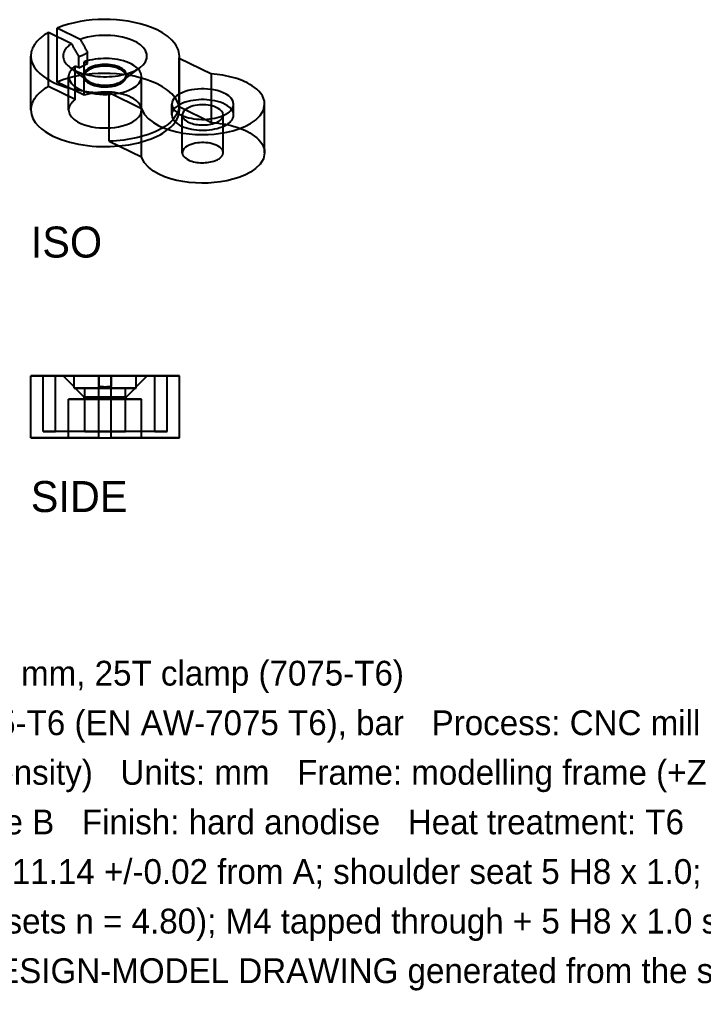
# Model space of a CAD drawing. Header units: millimetres. Extents: x 0 to 266, y -45 to 34.
# Drawn here: x 36.7 to 92, y -44.6 to 33.7 of the extents above; entities that cross this region are included whole.
import ezdxf

# ---------------------------------------------------------------- set-up
doc = ezdxf.new("R2010")
doc.units = ezdxf.units.MM
for name, color, linetype in [('ISO_HIDDEN', 8, 'CONTINUOUS'), ('ISO_VISIBLE', 7, 'Continuous'), ('SIDE_HIDDEN', 8, 'CONTINUOUS'), ('SIDE_VISIBLE', 7, 'Continuous')]:
    doc.layers.add(name, color=color, linetype=linetype)

msp = doc.modelspace()

# ---------------------------------------------------------------- linework, layer by layer
at = {"layer": 'ISO_HIDDEN'}
for points in [[(39.066, 28.342), (39.066, 32.693)], [(39.773, 28.69), (39.773, 32.345)], [(41.526, 29.828), (41.526, 30.729)], [(46.598, 29.132), (46.562, 29.358), (46.463, 29.566), (46.321, 29.746), (46.151, 29.9), (45.963, 30.032), (45.762, 30.145), (45.554, 30.241), (45.339, 30.322), (45.119, 30.391), (44.896, 30.448), (44.671, 30.494), (44.444, 30.531), (44.216, 30.557), (43.986, 30.575), (43.757, 30.584), (43.527, 30.583), (43.297, 30.574), (43.068, 30.556), (42.839, 30.529), (42.612, 30.492), (42.387, 30.445), (42.165, 30.388), (41.945, 30.318)], [(42.233, 30.177), (42.233, 31.077)], [(49.638, 26.705), (49.638, 30.622)], [(49.648, 26.434), (49.648, 30.617)], [(41.238, 29.97), (41.202, 29.944), (41.166, 29.917), (41.13, 29.889), (41.095, 29.86), (41.061, 29.831), (41.028, 29.8), (40.996, 29.769), (40.965, 29.736), (40.935, 29.703), (40.906, 29.668), (40.878, 29.632), (40.852, 29.596), (40.827, 29.558), (40.804, 29.519), (40.783, 29.479), (40.764, 29.438), (40.747, 29.397), (40.732, 29.354), (40.72, 29.311), (40.71, 29.267), (40.703, 29.222), (40.699, 29.177), (40.698, 29.132)], [(42.227, 28.811), (40.815, 29.869)], [(41.526, 29.828), (41.238, 29.97)], [(41.238, 27.272), (41.238, 29.97)], [(41.526, 29.828), (42.233, 30.177)], [(41.945, 27.62), (41.945, 30.318)], [(42.233, 30.177), (41.945, 30.318)], [(45.068, 28.811), (46.48, 29.869)], [(49.648, 26.434), (49.569, 26.912), (49.354, 27.348), (49.046, 27.724), (48.679, 28.043), (48.275, 28.315), (47.846, 28.545), (47.4, 28.739), (46.941, 28.903), (46.474, 29.04), (46, 29.152), (45.521, 29.24), (45.039, 29.308), (44.555, 29.354), (44.068, 29.381), (43.582, 29.388), (43.095, 29.376), (42.609, 29.344), (42.125, 29.291), (41.644, 29.219), (41.166, 29.124), (40.694, 29.005), (40.229, 28.862), (39.773, 28.69)], [(40.698, 29.132), (40.762, 28.832), (40.927, 28.571), (41.151, 28.359), (41.408, 28.187), (41.684, 28.048), (41.973, 27.937), (42.269, 27.848), (42.571, 27.78), (42.876, 27.73), (43.184, 27.698), (43.493, 27.682), (43.802, 27.682), (44.111, 27.698), (44.419, 27.73), (44.724, 27.78), (45.026, 27.848), (45.323, 27.937), (45.611, 28.048), (45.888, 28.187), (46.145, 28.359), (46.369, 28.571), (46.534, 28.832), (46.598, 29.132)], [(40.698, 26.434), (40.698, 29.132)], [(41.953, 29.34), (41.953, 29.337), (41.952, 29.334), (41.952, 29.331), (41.952, 29.328), (41.951, 29.325), (41.951, 29.322), (41.95, 29.319), (41.95, 29.316), (41.95, 29.313), (41.949, 29.31), (41.949, 29.307), (41.949, 29.304), (41.949, 29.301), (41.949, 29.298), (41.948, 29.295), (41.948, 29.292), (41.948, 29.289), (41.948, 29.286), (41.948, 29.283), (41.948, 29.28), (41.948, 29.277), (41.948, 29.274), (41.948, 29.271)], [(41.995, 29.328), (41.991, 29.32), (41.988, 29.312), (41.984, 29.304), (41.981, 29.296), (41.977, 29.288), (41.974, 29.28), (41.971, 29.271), (41.968, 29.263), (41.966, 29.254), (41.963, 29.246), (41.961, 29.237), (41.959, 29.229), (41.957, 29.22), (41.955, 29.211), (41.954, 29.203), (41.952, 29.194), (41.951, 29.185), (41.95, 29.176), (41.949, 29.168), (41.949, 29.159), (41.948, 29.15), (41.948, 29.141), (41.948, 29.132)], [(41.948, 29.271), (41.948, 29.247), (41.951, 29.223), (41.954, 29.199), (41.959, 29.175), (41.965, 29.152), (41.973, 29.129), (41.981, 29.106), (41.991, 29.084), (42.002, 29.062), (42.014, 29.041), (42.026, 29.02), (42.04, 29), (42.054, 28.98), (42.069, 28.961), (42.084, 28.942), (42.101, 28.924), (42.117, 28.907), (42.135, 28.89), (42.152, 28.873), (42.171, 28.857), (42.189, 28.841), (42.208, 28.826), (42.227, 28.811)], [(41.948, 29.132), (41.948, 29.271)], [(41.948, 29.132), (41.972, 28.992), (42.037, 28.865), (42.129, 28.756), (42.238, 28.664), (42.358, 28.587), (42.485, 28.521), (42.617, 28.466), (42.752, 28.421), (42.89, 28.383), (43.03, 28.352), (43.171, 28.329), (43.313, 28.312), (43.455, 28.301), (43.598, 28.296), (43.741, 28.296), (43.884, 28.303), (44.026, 28.316), (44.168, 28.335), (44.308, 28.361), (44.448, 28.394), (44.585, 28.434), (44.719, 28.482), (44.85, 28.54)], [(44.85, 28.54), (44.881, 28.556), (44.913, 28.573), (44.943, 28.59), (44.974, 28.608), (45.004, 28.627), (45.033, 28.647), (45.062, 28.668), (45.09, 28.689), (45.117, 28.711), (45.144, 28.735), (45.17, 28.759), (45.194, 28.785), (45.218, 28.811), (45.24, 28.839), (45.26, 28.867), (45.279, 28.897), (45.296, 28.928), (45.311, 28.96), (45.324, 28.993), (45.334, 29.027), (45.342, 29.062), (45.346, 29.097), (45.348, 29.132)], [(45.068, 28.811), (45.087, 28.826), (45.106, 28.841), (45.125, 28.857), (45.143, 28.873), (45.161, 28.89), (45.178, 28.907), (45.195, 28.924), (45.211, 28.942), (45.226, 28.961), (45.241, 28.98), (45.256, 29), (45.269, 29.02), (45.282, 29.041), (45.294, 29.062), (45.304, 29.084), (45.314, 29.106), (45.323, 29.129), (45.33, 29.152), (45.336, 29.175), (45.341, 29.199), (45.345, 29.223), (45.347, 29.247), (45.348, 29.271)], [(45.348, 29.132), (45.348, 29.141), (45.347, 29.15), (45.347, 29.159), (45.346, 29.168), (45.345, 29.176), (45.344, 29.185), (45.343, 29.194), (45.342, 29.203), (45.34, 29.211), (45.338, 29.22), (45.336, 29.229), (45.334, 29.237), (45.332, 29.246), (45.329, 29.254), (45.327, 29.263), (45.324, 29.271), (45.321, 29.28), (45.318, 29.288), (45.315, 29.296), (45.311, 29.304), (45.308, 29.312), (45.304, 29.32), (45.3, 29.328)], [(45.348, 29.271), (45.348, 29.274), (45.348, 29.277), (45.348, 29.28), (45.347, 29.283), (45.347, 29.286), (45.347, 29.289), (45.347, 29.292), (45.347, 29.295), (45.347, 29.298), (45.347, 29.301), (45.346, 29.304), (45.346, 29.307), (45.346, 29.31), (45.346, 29.313), (45.345, 29.316), (45.345, 29.319), (45.345, 29.322), (45.344, 29.325), (45.344, 29.328), (45.343, 29.331), (45.343, 29.334), (45.342, 29.337), (45.342, 29.34)], [(45.348, 29.132), (45.348, 29.271)], [(46.598, 26.434), (46.598, 29.132)], [(52.231, 25.428), (52.231, 29.345)], [(39.066, 28.342), (38.973, 28.286), (38.882, 28.229), (38.792, 28.169), (38.703, 28.107), (38.616, 28.043), (38.53, 27.976), (38.447, 27.907), (38.366, 27.836), (38.288, 27.762), (38.212, 27.684), (38.139, 27.605), (38.069, 27.522), (38.003, 27.436), (37.942, 27.347), (37.884, 27.255), (37.832, 27.161), (37.785, 27.063), (37.745, 26.963), (37.711, 26.86), (37.683, 26.756), (37.664, 26.649), (37.652, 26.542), (37.648, 26.434)], [(41.238, 27.272), (39.066, 28.342)], [(41.945, 27.62), (39.773, 28.69)], [(42.227, 28.811), (42.326, 28.745), (42.429, 28.688), (42.537, 28.638), (42.648, 28.595), (42.76, 28.557), (42.875, 28.526), (42.99, 28.5), (43.107, 28.478), (43.224, 28.461), (43.342, 28.448), (43.461, 28.439), (43.579, 28.435), (43.698, 28.435), (43.817, 28.439), (43.935, 28.446), (44.053, 28.459), (44.171, 28.475), (44.287, 28.496), (44.403, 28.522), (44.518, 28.552), (44.631, 28.589), (44.742, 28.631), (44.85, 28.68)], [(44.85, 28.68), (44.86, 28.685), (44.87, 28.69), (44.879, 28.695), (44.889, 28.7), (44.899, 28.705), (44.909, 28.71), (44.919, 28.716), (44.928, 28.721), (44.938, 28.726), (44.948, 28.732), (44.957, 28.738), (44.967, 28.743), (44.976, 28.749), (44.986, 28.755), (44.995, 28.761), (45.004, 28.767), (45.014, 28.773), (45.023, 28.779), (45.032, 28.786), (45.041, 28.792), (45.05, 28.798), (45.059, 28.805), (45.068, 28.811)], [(46.598, 26.434), (46.562, 26.66), (46.463, 26.867), (46.321, 27.048), (46.151, 27.202), (45.963, 27.334), (45.762, 27.447), (45.554, 27.543), (45.339, 27.624), (45.119, 27.693), (44.896, 27.75), (44.671, 27.796), (44.444, 27.833), (44.216, 27.859), (43.986, 27.877), (43.757, 27.885), (43.527, 27.885), (43.297, 27.876), (43.068, 27.858), (42.839, 27.831), (42.612, 27.794), (42.387, 27.747), (42.165, 27.69), (41.945, 27.62)], [(41.238, 27.272), (41.202, 27.246), (41.166, 27.219), (41.13, 27.191), (41.095, 27.162), (41.061, 27.133), (41.028, 27.102), (40.996, 27.07), (40.965, 27.038), (40.935, 27.004), (40.906, 26.97), (40.878, 26.934), (40.852, 26.897), (40.827, 26.86), (40.804, 26.821), (40.783, 26.781), (40.764, 26.74), (40.747, 26.699), (40.732, 26.656), (40.72, 26.612), (40.71, 26.568), (40.703, 26.524), (40.699, 26.479), (40.698, 26.434)], [(49.638, 26.705), (49.577, 26.419), (49.466, 26.148), (49.314, 25.898), (49.131, 25.67), (48.924, 25.462), (48.699, 25.275), (48.46, 25.105), (48.211, 24.951), (47.953, 24.812), (47.689, 24.685), (47.419, 24.571), (47.145, 24.469), (46.867, 24.376), (46.585, 24.293), (46.302, 24.22), (46.016, 24.155), (45.729, 24.098), (45.44, 24.05), (45.15, 24.009), (44.859, 23.976), (44.567, 23.95), (44.274, 23.931), (43.982, 23.92)], [(49.024, 26.037), (49.024, 26.908)], [(49.638, 26.705), (52.231, 25.428)], [(54.024, 26.037), (54.024, 26.908)], [(40.698, 26.434), (40.762, 26.133), (40.927, 25.873), (41.151, 25.66), (41.408, 25.489), (41.684, 25.35), (41.973, 25.238), (42.269, 25.15), (42.571, 25.082), (42.876, 25.032), (43.184, 25), (43.493, 24.983), (43.802, 24.983), (44.111, 25), (44.419, 25.032), (44.724, 25.082), (45.026, 25.15), (45.323, 25.238), (45.611, 25.35), (45.888, 25.489), (46.145, 25.66), (46.369, 25.873), (46.534, 26.133), (46.598, 26.434)], [(44.769, 23.532), (45.033, 23.56), (45.297, 23.594), (45.56, 23.634), (45.822, 23.68), (46.082, 23.734), (46.341, 23.794), (46.598, 23.862), (46.853, 23.937), (47.106, 24.02), (47.355, 24.111), (47.601, 24.212), (47.843, 24.322), (48.08, 24.443), (48.311, 24.575), (48.534, 24.719), (48.747, 24.878), (48.949, 25.051), (49.136, 25.24), (49.303, 25.447), (49.444, 25.671), (49.554, 25.913), (49.624, 26.17), (49.648, 26.434)], [(49.186, 26.473), (49.173, 26.456), (49.161, 26.439), (49.15, 26.423), (49.138, 26.405), (49.128, 26.388), (49.117, 26.37), (49.107, 26.352), (49.098, 26.334), (49.089, 26.315), (49.08, 26.297), (49.072, 26.278), (49.065, 26.259), (49.058, 26.239), (49.052, 26.22), (49.046, 26.2), (49.041, 26.18), (49.037, 26.16), (49.033, 26.14), (49.03, 26.119), (49.027, 26.099), (49.026, 26.078), (49.024, 26.058), (49.024, 26.037)], [(49.024, 26.037), (49.059, 25.831), (49.155, 25.645), (49.291, 25.484), (49.451, 25.349), (49.628, 25.235), (49.815, 25.139), (50.009, 25.058), (50.208, 24.991), (50.41, 24.935), (50.616, 24.891), (50.823, 24.856), (51.032, 24.831), (51.241, 24.814), (51.451, 24.807), (51.661, 24.808), (51.871, 24.818), (52.081, 24.837), (52.289, 24.866), (52.496, 24.903), (52.7, 24.951), (52.902, 25.01), (53.1, 25.082), (53.292, 25.167)], [(49.874, 22.991), (49.874, 26.037)], [(49.878, 25.981), (49.918, 25.852), (49.991, 25.737), (50.086, 25.639), (50.194, 25.557), (50.311, 25.487), (50.434, 25.428), (50.561, 25.378), (50.69, 25.336), (50.822, 25.302), (50.956, 25.275), (51.09, 25.254), (51.226, 25.238), (51.362, 25.229), (51.498, 25.225), (51.634, 25.227), (51.77, 25.234), (51.906, 25.247), (52.041, 25.266), (52.175, 25.291), (52.308, 25.322), (52.438, 25.361), (52.566, 25.408), (52.691, 25.463)], [(52.691, 25.463), (52.719, 25.477), (52.747, 25.492), (52.775, 25.508), (52.803, 25.524), (52.83, 25.541), (52.857, 25.558), (52.883, 25.576), (52.908, 25.595), (52.934, 25.615), (52.958, 25.636), (52.982, 25.657), (53.005, 25.679), (53.027, 25.702), (53.048, 25.726), (53.068, 25.751), (53.087, 25.776), (53.104, 25.803), (53.12, 25.831), (53.134, 25.859), (53.146, 25.889), (53.157, 25.919), (53.165, 25.95), (53.17, 25.981)], [(53.174, 22.991), (53.174, 26.037)], [(53.292, 25.167), (53.338, 25.191), (53.384, 25.215), (53.43, 25.241), (53.474, 25.267), (53.518, 25.295), (53.561, 25.324), (53.604, 25.354), (53.645, 25.386), (53.685, 25.419), (53.724, 25.453), (53.762, 25.489), (53.798, 25.526), (53.833, 25.565), (53.865, 25.606), (53.896, 25.648), (53.924, 25.692), (53.949, 25.738), (53.971, 25.785), (53.989, 25.833), (54.004, 25.883), (54.015, 25.934), (54.022, 25.985), (54.024, 26.037)], [(54.024, 26.037), (54.024, 26.058), (54.023, 26.078), (54.021, 26.099), (54.019, 26.119), (54.015, 26.14), (54.012, 26.16), (54.007, 26.18), (54.002, 26.2), (53.997, 26.22), (53.99, 26.239), (53.983, 26.259), (53.976, 26.278), (53.968, 26.297), (53.96, 26.315), (53.951, 26.334), (53.941, 26.352), (53.931, 26.37), (53.921, 26.388), (53.91, 26.405), (53.899, 26.423), (53.887, 26.439), (53.875, 26.456), (53.863, 26.473)], [(52.231, 25.428), (52.462, 25.409), (52.692, 25.385), (52.922, 25.355), (53.15, 25.319), (53.378, 25.277), (53.604, 25.23), (53.829, 25.176), (54.053, 25.115), (54.274, 25.047), (54.493, 24.972), (54.709, 24.889), (54.922, 24.797), (55.13, 24.697), (55.333, 24.586), (55.53, 24.464), (55.719, 24.331), (55.898, 24.184), (56.064, 24.023), (56.213, 23.846), (56.34, 23.653), (56.439, 23.443), (56.502, 23.221), (56.524, 22.991)], [(53.174, 22.991), (53.138, 23.159), (53.046, 23.305), (52.921, 23.424), (52.777, 23.52), (52.622, 23.597), (52.461, 23.66), (52.295, 23.709), (52.126, 23.747), (51.956, 23.775), (51.783, 23.793), (51.611, 23.802), (51.438, 23.802), (51.265, 23.793), (51.093, 23.775), (50.922, 23.747), (50.753, 23.709), (50.587, 23.66), (50.426, 23.597), (50.271, 23.52), (50.128, 23.424), (50.002, 23.305), (49.91, 23.159), (49.874, 22.991)], [(49.874, 22.991), (49.897, 22.855), (49.96, 22.732), (50.05, 22.626), (50.156, 22.537), (50.273, 22.462), (50.396, 22.398), (50.524, 22.345), (50.655, 22.3), (50.789, 22.264), (50.925, 22.234), (51.061, 22.211), (51.199, 22.195), (51.337, 22.184), (51.476, 22.179), (51.615, 22.18), (51.753, 22.187), (51.892, 22.199), (52.029, 22.218), (52.165, 22.243), (52.301, 22.274), (52.434, 22.313), (52.564, 22.36), (52.691, 22.417)], [(52.691, 22.417), (52.721, 22.432), (52.752, 22.448), (52.782, 22.465), (52.811, 22.483), (52.84, 22.501), (52.869, 22.52), (52.897, 22.54), (52.924, 22.561), (52.951, 22.583), (52.976, 22.605), (53.001, 22.629), (53.025, 22.654), (53.048, 22.679), (53.069, 22.706), (53.089, 22.734), (53.108, 22.763), (53.124, 22.793), (53.139, 22.824), (53.151, 22.856), (53.161, 22.889), (53.168, 22.923), (53.173, 22.957), (53.174, 22.991)]]:
    msp.add_lwpolyline(points, dxfattribs=at)
at = {"layer": 'ISO_VISIBLE'}
for points in [[(49.648, 30.786), (49.569, 31.264), (49.354, 31.7), (49.046, 32.076), (48.679, 32.395), (48.275, 32.667), (47.846, 32.897), (47.4, 33.091), (46.941, 33.255), (46.474, 33.392), (46, 33.504), (45.521, 33.592), (45.039, 33.66), (44.555, 33.706), (44.068, 33.733), (43.582, 33.74), (43.095, 33.728), (42.609, 33.696), (42.125, 33.643), (41.644, 33.57), (41.166, 33.476), (40.694, 33.357), (40.229, 33.214), (39.773, 33.042)], [(41.63, 32.127), (39.773, 33.042)], [(39.773, 32.345), (39.773, 33.042)], [(39.066, 32.693), (38.973, 32.638), (38.882, 32.581), (38.792, 32.521), (38.703, 32.459), (38.616, 32.395), (38.53, 32.328), (38.447, 32.259), (38.366, 32.188), (38.288, 32.113), (38.212, 32.036), (38.139, 31.957), (38.069, 31.874), (38.003, 31.788), (37.942, 31.699), (37.884, 31.607), (37.832, 31.513), (37.785, 31.415), (37.745, 31.315), (37.711, 31.212), (37.683, 31.108), (37.664, 31.001), (37.652, 30.894), (37.648, 30.786)], [(40.923, 31.779), (39.066, 32.693)], [(46.48, 29.869), (46.717, 30.077), (46.907, 30.327), (47.021, 30.62), (47.025, 30.934), (46.917, 31.229), (46.729, 31.482), (46.495, 31.692), (46.232, 31.866), (45.951, 32.011), (45.659, 32.13), (45.359, 32.227), (45.054, 32.305), (44.744, 32.365), (44.432, 32.41), (44.117, 32.439), (43.802, 32.453), (43.487, 32.453), (43.172, 32.439), (42.858, 32.409), (42.545, 32.364), (42.236, 32.304), (41.93, 32.225), (41.63, 32.127)], [(41.63, 32.127), (41.656, 32.082), (41.683, 32.036), (41.709, 31.99), (41.735, 31.945), (41.761, 31.899), (41.787, 31.853), (41.813, 31.808), (41.84, 31.762), (41.866, 31.716), (41.892, 31.671), (41.918, 31.625), (41.945, 31.579), (41.971, 31.534), (41.997, 31.488), (42.023, 31.442), (42.05, 31.397), (42.076, 31.351), (42.102, 31.305), (42.128, 31.26), (42.155, 31.214), (42.181, 31.168), (42.207, 31.123), (42.233, 31.077)], [(40.923, 31.779), (40.839, 31.721), (40.757, 31.658), (40.679, 31.592), (40.605, 31.522), (40.534, 31.447), (40.47, 31.367), (40.411, 31.283), (40.36, 31.194), (40.318, 31.101), (40.286, 31.003), (40.266, 30.903), (40.258, 30.801), (40.262, 30.698), (40.279, 30.597), (40.308, 30.499), (40.347, 30.404), (40.396, 30.314), (40.452, 30.228), (40.515, 30.147), (40.584, 30.071), (40.657, 29.999), (40.735, 29.932), (40.815, 29.869)], [(40.923, 31.779), (40.949, 31.734), (40.975, 31.688), (41.002, 31.642), (41.028, 31.596), (41.054, 31.551), (41.08, 31.505), (41.106, 31.459), (41.133, 31.414), (41.159, 31.368), (41.185, 31.322), (41.211, 31.277), (41.237, 31.231), (41.264, 31.185), (41.29, 31.14), (41.316, 31.094), (41.342, 31.048), (41.369, 31.003), (41.395, 30.957), (41.421, 30.911), (41.447, 30.866), (41.474, 30.82), (41.5, 30.775), (41.526, 30.729)], [(37.648, 30.786), (37.684, 30.459), (37.789, 30.148), (37.949, 29.861), (38.151, 29.601), (38.384, 29.368), (38.638, 29.16), (38.91, 28.973), (39.193, 28.807), (39.487, 28.657), (39.788, 28.524), (40.095, 28.405), (40.407, 28.3), (40.722, 28.207), (41.041, 28.125), (41.363, 28.054), (41.686, 27.994), (42.012, 27.944), (42.338, 27.903), (42.666, 27.872), (42.994, 27.849), (43.323, 27.836), (43.652, 27.832), (43.982, 27.836)], [(37.648, 26.434), (37.648, 30.786)], [(42.233, 31.077), (42.205, 31.057), (42.177, 31.037), (42.149, 31.017), (42.12, 30.998), (42.092, 30.979), (42.062, 30.961), (42.033, 30.942), (42.003, 30.925), (41.973, 30.908), (41.943, 30.891), (41.913, 30.875), (41.882, 30.86), (41.851, 30.845), (41.819, 30.83), (41.788, 30.816), (41.756, 30.803), (41.724, 30.791), (41.691, 30.779), (41.659, 30.767), (41.626, 30.757), (41.593, 30.747), (41.56, 30.738), (41.526, 30.729)], [(49.638, 30.622), (49.639, 30.629), (49.64, 30.636), (49.641, 30.643), (49.641, 30.65), (49.642, 30.657), (49.643, 30.664), (49.643, 30.671), (49.644, 30.679), (49.644, 30.686), (49.645, 30.693), (49.645, 30.7), (49.646, 30.707), (49.646, 30.714), (49.646, 30.721), (49.647, 30.729), (49.647, 30.736), (49.647, 30.743), (49.647, 30.75), (49.647, 30.757), (49.648, 30.764), (49.648, 30.772), (49.648, 30.779), (49.648, 30.786)], [(49.638, 30.622), (52.231, 29.345)], [(49.648, 30.617), (49.648, 30.786)], [(40.815, 29.869), (41.011, 29.736), (41.218, 29.622), (41.433, 29.522), (41.653, 29.436), (41.878, 29.362), (42.106, 29.299), (42.337, 29.246), (42.569, 29.203), (42.804, 29.169), (43.039, 29.144), (43.275, 29.127), (43.511, 29.118), (43.748, 29.117), (43.985, 29.125), (44.221, 29.141), (44.456, 29.165), (44.69, 29.198), (44.923, 29.239), (45.154, 29.291), (45.383, 29.352), (45.608, 29.424), (45.829, 29.508), (46.045, 29.606)], [(45.342, 29.34), (45.283, 29.501), (45.177, 29.637), (45.046, 29.748), (44.899, 29.838), (44.743, 29.911), (44.582, 29.971), (44.416, 30.018), (44.248, 30.055), (44.077, 30.081), (43.906, 30.099), (43.734, 30.107), (43.562, 30.107), (43.389, 30.099), (43.218, 30.081), (43.048, 30.055), (42.879, 30.018), (42.714, 29.971), (42.552, 29.911), (42.396, 29.838), (42.25, 29.748), (42.118, 29.637), (42.013, 29.501), (41.953, 29.34)], [(45.3, 29.328), (45.211, 29.461), (45.094, 29.572), (44.962, 29.663), (44.821, 29.738), (44.672, 29.8), (44.52, 29.851), (44.365, 29.891), (44.207, 29.923), (44.048, 29.946), (43.888, 29.961), (43.728, 29.968), (43.567, 29.968), (43.407, 29.961), (43.247, 29.946), (43.088, 29.923), (42.931, 29.891), (42.775, 29.851), (42.623, 29.8), (42.475, 29.738), (42.333, 29.663), (42.201, 29.572), (42.085, 29.461), (41.995, 29.328)], [(46.045, 29.606), (46.065, 29.615), (46.085, 29.625), (46.104, 29.636), (46.124, 29.646), (46.143, 29.656), (46.163, 29.667), (46.182, 29.677), (46.202, 29.688), (46.221, 29.699), (46.24, 29.71), (46.259, 29.721), (46.278, 29.733), (46.297, 29.744), (46.316, 29.756), (46.335, 29.768), (46.353, 29.78), (46.372, 29.792), (46.39, 29.804), (46.408, 29.817), (46.426, 29.83), (46.444, 29.842), (46.462, 29.855), (46.48, 29.869)], [(56.524, 26.908), (56.502, 27.138), (56.439, 27.36), (56.34, 27.569), (56.213, 27.763), (56.064, 27.939), (55.898, 28.101), (55.719, 28.247), (55.53, 28.381), (55.333, 28.503), (55.13, 28.613), (54.922, 28.714), (54.709, 28.806), (54.493, 28.889), (54.274, 28.964), (54.053, 29.032), (53.829, 29.092), (53.604, 29.146), (53.378, 29.194), (53.15, 29.236), (52.922, 29.272), (52.692, 29.302), (52.462, 29.326), (52.231, 29.345)], [(43.982, 27.836), (46.574, 26.56)], [(43.982, 23.92), (43.982, 27.836)], [(54.024, 26.908), (53.97, 27.163), (53.83, 27.383), (53.64, 27.563), (53.422, 27.709), (53.188, 27.826), (52.944, 27.921), (52.692, 27.996), (52.437, 28.054), (52.178, 28.096), (51.917, 28.123), (51.655, 28.137), (51.393, 28.137), (51.131, 28.123), (50.87, 28.096), (50.612, 28.054), (50.356, 27.996), (50.105, 27.921), (49.86, 27.826), (49.626, 27.709), (49.408, 27.563), (49.218, 27.383), (49.078, 27.163), (49.024, 26.908)], [(46.574, 26.56), (46.798, 26.105), (47.137, 25.727), (47.542, 25.419), (47.985, 25.169), (48.452, 24.966), (48.934, 24.802), (49.426, 24.673), (49.926, 24.575), (50.43, 24.506), (50.937, 24.463), (51.446, 24.446), (51.955, 24.455), (52.463, 24.49), (52.968, 24.551), (53.469, 24.64), (53.964, 24.759), (54.45, 24.911), (54.922, 25.102), (55.373, 25.337), (55.792, 25.625), (56.156, 25.981), (56.422, 26.412), (56.524, 26.908)], [(49.024, 26.908), (49.059, 26.702), (49.155, 26.515), (49.291, 26.355), (49.451, 26.22), (49.628, 26.106), (49.815, 26.01), (50.009, 25.929), (50.208, 25.861), (50.41, 25.806), (50.616, 25.761), (50.823, 25.726), (51.032, 25.701), (51.241, 25.685), (51.451, 25.677), (51.661, 25.679), (51.871, 25.689), (52.081, 25.708), (52.289, 25.736), (52.496, 25.774), (52.7, 25.822), (52.902, 25.881), (53.1, 25.952), (53.292, 26.037)], [(53.863, 26.473), (53.711, 26.633), (53.536, 26.768), (53.346, 26.88), (53.146, 26.974), (52.939, 27.052), (52.727, 27.116), (52.512, 27.168), (52.295, 27.208), (52.076, 27.238), (51.856, 27.257), (51.635, 27.267), (51.414, 27.267), (51.193, 27.257), (50.972, 27.238), (50.753, 27.208), (50.536, 27.168), (50.321, 27.116), (50.109, 27.052), (49.903, 26.974), (49.702, 26.88), (49.512, 26.768), (49.337, 26.633), (49.186, 26.473)], [(53.174, 26.037), (53.138, 26.206), (53.046, 26.351), (52.921, 26.47), (52.777, 26.566), (52.622, 26.644), (52.461, 26.706), (52.295, 26.756), (52.126, 26.794), (51.956, 26.822), (51.783, 26.84), (51.611, 26.849), (51.438, 26.849), (51.265, 26.84), (51.093, 26.822), (50.922, 26.794), (50.753, 26.756), (50.587, 26.706), (50.426, 26.644), (50.271, 26.566), (50.128, 26.47), (50.002, 26.351), (49.91, 26.206), (49.874, 26.037)], [(53.292, 26.037), (53.338, 26.061), (53.384, 26.085), (53.43, 26.111), (53.474, 26.138), (53.518, 26.165), (53.561, 26.194), (53.604, 26.225), (53.645, 26.256), (53.685, 26.289), (53.724, 26.323), (53.762, 26.359), (53.798, 26.397), (53.833, 26.436), (53.865, 26.476), (53.896, 26.518), (53.924, 26.562), (53.949, 26.608), (53.971, 26.655), (53.989, 26.704), (54.004, 26.753), (54.015, 26.804), (54.022, 26.856), (54.024, 26.908)], [(56.524, 22.991), (56.524, 26.908)], [(37.648, 26.434), (37.692, 26.074), (37.819, 25.734), (38.009, 25.425), (38.245, 25.149), (38.514, 24.905), (38.806, 24.689), (39.116, 24.498), (39.437, 24.329), (39.769, 24.18), (40.108, 24.049), (40.452, 23.934), (40.802, 23.833), (41.155, 23.747), (41.511, 23.673), (41.869, 23.613), (42.229, 23.563), (42.591, 23.526), (42.953, 23.5), (43.317, 23.484), (43.68, 23.48), (44.044, 23.486), (44.407, 23.504), (44.769, 23.532)], [(46.574, 22.643), (46.574, 26.56)], [(49.874, 26.037), (49.874, 26.035), (49.874, 26.033), (49.874, 26.03), (49.874, 26.028), (49.874, 26.025), (49.874, 26.023), (49.874, 26.02), (49.875, 26.018), (49.875, 26.015), (49.875, 26.013), (49.875, 26.011), (49.875, 26.008), (49.875, 26.006), (49.876, 26.003), (49.876, 26.001), (49.876, 25.998), (49.876, 25.996), (49.877, 25.993), (49.877, 25.991), (49.877, 25.989), (49.877, 25.986), (49.878, 25.984), (49.878, 25.981)], [(53.17, 25.981), (53.171, 25.984), (53.171, 25.986), (53.171, 25.989), (53.171, 25.991), (53.172, 25.993), (53.172, 25.996), (53.172, 25.998), (53.172, 26.001), (53.173, 26.003), (53.173, 26.006), (53.173, 26.008), (53.173, 26.011), (53.173, 26.013), (53.174, 26.015), (53.174, 26.018), (53.174, 26.02), (53.174, 26.023), (53.174, 26.025), (53.174, 26.028), (53.174, 26.03), (53.174, 26.033), (53.174, 26.035), (53.174, 26.037)], [(43.982, 23.92), (46.574, 22.643)], [(56.524, 22.991), (56.422, 22.496), (56.156, 22.064), (55.792, 21.709), (55.373, 21.42), (54.922, 21.185), (54.45, 20.995), (53.964, 20.842), (53.469, 20.723), (52.968, 20.634), (52.463, 20.573), (51.955, 20.538), (51.446, 20.53), (50.937, 20.546), (50.43, 20.589), (49.926, 20.658), (49.426, 20.756), (48.934, 20.885), (48.452, 21.049), (47.985, 21.252), (47.542, 21.502), (47.137, 21.81), (46.798, 22.188), (46.574, 22.643)]]:
    msp.add_lwpolyline(points, dxfattribs=at)
at = {"layer": 'SIDE_HIDDEN'}
for points in [[(43.148, 5), (42.909, 5), (42.669, 5), (42.43, 5), (42.191, 5), (41.952, 5), (41.713, 5), (41.474, 5), (41.235, 5), (40.995, 5), (40.756, 5), (40.517, 5), (40.278, 5), (40.039, 5), (39.8, 5), (39.561, 5), (39.322, 5), (39.082, 5), (38.843, 5), (38.604, 5), (38.365, 5), (38.126, 5), (37.887, 5), (37.648, 5)], [(39.648, 5), (39.604, 5), (39.561, 5), (39.517, 5), (39.474, 5), (39.43, 5), (39.387, 5), (39.343, 5), (39.3, 5), (39.256, 5), (39.213, 5), (39.169, 5), (39.126, 5), (39.082, 5), (39.039, 5), (38.995, 5), (38.952, 5), (38.909, 5), (38.865, 5), (38.822, 5), (38.778, 5), (38.735, 5), (38.691, 5), (38.648, 5)], [(38.648, 5), (38.691, 5), (38.735, 5), (38.778, 5), (38.822, 5), (38.865, 5), (38.909, 5), (38.952, 5), (38.995, 5), (39.039, 5), (39.082, 5), (39.126, 5), (39.169, 5), (39.213, 5), (39.256, 5), (39.3, 5), (39.343, 5), (39.387, 5), (39.43, 5), (39.474, 5), (39.517, 5), (39.561, 5), (39.604, 5), (39.648, 5)], [(39.648, 0.5), (39.648, 5)], [(39.648, 0.5), (39.648, 5)], [(43.148, 5), (43.022, 5), (42.896, 5), (42.771, 5), (42.645, 5), (42.519, 5), (42.394, 5), (42.268, 5), (42.142, 5), (42.017, 5), (41.891, 5), (41.765, 5), (41.64, 5), (41.514, 5), (41.388, 5), (41.263, 5), (41.137, 5), (41.011, 5), (40.886, 5), (40.76, 5), (40.634, 5), (40.509, 5), (40.383, 5), (40.257, 5)], [(40.257, 5), (40.405, 5), (40.552, 5), (40.7, 5), (40.847, 5), (40.994, 5), (41.142, 5), (41.289, 5), (41.437, 5), (41.584, 5), (41.731, 5), (41.879, 5), (42.026, 5), (42.174, 5), (42.321, 5), (42.468, 5), (42.616, 5), (42.763, 5), (42.911, 5), (43.058, 5), (43.205, 5), (43.353, 5), (43.5, 5), (43.648, 5)], [(41.948, 3.26), (40.257, 5)], [(46.148, 5), (45.93, 5), (45.713, 5), (45.495, 5), (45.278, 5), (45.061, 5), (44.843, 5), (44.626, 5), (44.409, 5), (44.191, 5), (43.974, 5), (43.756, 5), (43.539, 5), (43.322, 5), (43.104, 5), (42.887, 5), (42.669, 5), (42.452, 5), (42.235, 5), (42.017, 5), (41.8, 5), (41.582, 5), (41.365, 5), (41.148, 5)], [(41.148, 5), (41.256, 5), (41.365, 5), (41.474, 5), (41.582, 5), (41.691, 5), (41.8, 5), (41.909, 5), (42.017, 5), (42.126, 5), (42.235, 5), (42.343, 5), (42.452, 5), (42.561, 5), (42.669, 5), (42.778, 5), (42.887, 5), (42.995, 5), (43.104, 5), (43.213, 5), (43.322, 5), (43.43, 5), (43.539, 5), (43.648, 5)], [(41.148, 4), (41.148, 5)], [(43.148, 5), (43.148, 4.962), (43.148, 4.925), (43.148, 4.887), (43.148, 4.849), (43.148, 4.812), (43.148, 4.774), (43.148, 4.737), (43.148, 4.699), (43.148, 4.661), (43.148, 4.624), (43.148, 4.586), (43.148, 4.548), (43.148, 4.511), (43.148, 4.473), (43.148, 4.436), (43.148, 4.398), (43.148, 4.36), (43.148, 4.323), (43.148, 4.285), (43.148, 4.247), (43.148, 4.21), (43.148, 4.172), (43.148, 4.134)], [(43.148, 0), (43.148, 5)], [(43.648, 5), (43.795, 5), (43.942, 5), (44.09, 5), (44.237, 5), (44.385, 5), (44.532, 5), (44.679, 5), (44.827, 5), (44.974, 5), (45.122, 5), (45.269, 5), (45.417, 5), (45.564, 5), (45.711, 5), (45.859, 5), (46.006, 5), (46.154, 5), (46.301, 5), (46.448, 5), (46.596, 5), (46.743, 5), (46.891, 5), (47.038, 5)], [(43.648, 5), (43.756, 5), (43.865, 5), (43.974, 5), (44.082, 5), (44.191, 5), (44.3, 5), (44.409, 5), (44.517, 5), (44.626, 5), (44.735, 5), (44.843, 5), (44.952, 5), (45.061, 5), (45.169, 5), (45.278, 5), (45.387, 5), (45.495, 5), (45.604, 5), (45.713, 5), (45.822, 5), (45.93, 5), (46.039, 5), (46.148, 5)], [(47.038, 5), (46.912, 5), (46.787, 5), (46.661, 5), (46.535, 5), (46.41, 5), (46.284, 5), (46.158, 5), (46.033, 5), (45.907, 5), (45.781, 5), (45.656, 5), (45.53, 5), (45.404, 5), (45.279, 5), (45.153, 5), (45.027, 5), (44.902, 5), (44.776, 5), (44.65, 5), (44.525, 5), (44.399, 5), (44.273, 5), (44.148, 5)], [(49.648, 5), (49.409, 5), (49.169, 5), (48.93, 5), (48.691, 5), (48.452, 5), (48.213, 5), (47.974, 5), (47.735, 5), (47.495, 5), (47.256, 5), (47.017, 5), (46.778, 5), (46.539, 5), (46.3, 5), (46.061, 5), (45.822, 5), (45.582, 5), (45.343, 5), (45.104, 5), (44.865, 5), (44.626, 5), (44.387, 5), (44.148, 5)], [(44.148, 5), (44.148, 4.962), (44.148, 4.925), (44.148, 4.887), (44.148, 4.849), (44.148, 4.812), (44.148, 4.774), (44.148, 4.737), (44.148, 4.699), (44.148, 4.661), (44.148, 4.624), (44.148, 4.586), (44.148, 4.548), (44.148, 4.511), (44.148, 4.473), (44.148, 4.436), (44.148, 4.398), (44.148, 4.36), (44.148, 4.323), (44.148, 4.285), (44.148, 4.247), (44.148, 4.21), (44.148, 4.172), (44.148, 4.134)], [(44.148, 0), (44.148, 5)], [(45.348, 3.26), (47.038, 5)], [(46.148, 4), (46.148, 5)], [(48.648, 5), (48.604, 5), (48.561, 5), (48.517, 5), (48.474, 5), (48.43, 5), (48.387, 5), (48.343, 5), (48.3, 5), (48.256, 5), (48.213, 5), (48.169, 5), (48.126, 5), (48.082, 5), (48.039, 5), (47.995, 5), (47.952, 5), (47.909, 5), (47.865, 5), (47.822, 5), (47.778, 5), (47.735, 5), (47.691, 5), (47.648, 5)], [(47.648, 5), (47.691, 5), (47.735, 5), (47.778, 5), (47.822, 5), (47.865, 5), (47.909, 5), (47.952, 5), (47.995, 5), (48.039, 5), (48.082, 5), (48.126, 5), (48.169, 5), (48.213, 5), (48.256, 5), (48.3, 5), (48.343, 5), (48.387, 5), (48.43, 5), (48.474, 5), (48.517, 5), (48.561, 5), (48.604, 5), (48.648, 5)], [(47.648, 0.5), (47.648, 5)], [(47.648, 0.5), (47.648, 5)], [(46.148, 4), (45.93, 4), (45.713, 4), (45.495, 4), (45.278, 4), (45.061, 4), (44.843, 4), (44.626, 4), (44.409, 4), (44.191, 4), (43.974, 4), (43.756, 4), (43.539, 4), (43.322, 4), (43.104, 4), (42.887, 4), (42.669, 4), (42.452, 4), (42.235, 4), (42.017, 4), (41.8, 4), (41.582, 4), (41.365, 4), (41.148, 4)], [(41.148, 4), (41.256, 4), (41.365, 4), (41.474, 4), (41.582, 4), (41.691, 4), (41.8, 4), (41.909, 4), (42.017, 4), (42.126, 4), (42.235, 4), (42.343, 4), (42.452, 4), (42.561, 4), (42.669, 4), (42.778, 4), (42.887, 4), (42.995, 4), (43.104, 4), (43.213, 4), (43.322, 4), (43.43, 4), (43.539, 4), (43.648, 4)], [(45.298, 4), (45.154, 4), (45.011, 4), (44.867, 4), (44.724, 4), (44.58, 4), (44.437, 4), (44.293, 4), (44.15, 4), (44.006, 4), (43.863, 4), (43.719, 4), (43.576, 4), (43.432, 4), (43.289, 4), (43.145, 4), (43.002, 4), (42.859, 4), (42.715, 4), (42.572, 4), (42.428, 4), (42.285, 4), (42.141, 4), (41.998, 4)], [(41.998, 4), (42.069, 4), (42.141, 4), (42.213, 4), (42.285, 4), (42.356, 4), (42.428, 4), (42.5, 4), (42.572, 4), (42.643, 4), (42.715, 4), (42.787, 4), (42.859, 4), (42.93, 4), (43.002, 4), (43.074, 4), (43.145, 4), (43.217, 4), (43.289, 4), (43.361, 4), (43.432, 4), (43.504, 4), (43.576, 4), (43.648, 4)], [(41.998, 0.5), (41.998, 4)], [(43.148, 3.1), (43.148, 4.134)], [(44.148, 4.134), (44.105, 4.126), (44.062, 4.119), (44.018, 4.112), (43.975, 4.106), (43.932, 4.1), (43.888, 4.096), (43.844, 4.092), (43.801, 4.088), (43.757, 4.086), (43.713, 4.084), (43.67, 4.084), (43.626, 4.084), (43.582, 4.084), (43.538, 4.086), (43.495, 4.088), (43.451, 4.092), (43.407, 4.096), (43.364, 4.1), (43.32, 4.106), (43.277, 4.112), (43.234, 4.119), (43.191, 4.126), (43.148, 4.134)], [(43.648, 4), (43.756, 4), (43.865, 4), (43.974, 4), (44.082, 4), (44.191, 4), (44.3, 4), (44.409, 4), (44.517, 4), (44.626, 4), (44.735, 4), (44.843, 4), (44.952, 4), (45.061, 4), (45.169, 4), (45.278, 4), (45.387, 4), (45.495, 4), (45.604, 4), (45.713, 4), (45.822, 4), (45.93, 4), (46.039, 4), (46.148, 4)], [(43.648, 4), (43.719, 4), (43.791, 4), (43.863, 4), (43.935, 4), (44.006, 4), (44.078, 4), (44.15, 4), (44.222, 4), (44.293, 4), (44.365, 4), (44.437, 4), (44.509, 4), (44.58, 4), (44.652, 4), (44.724, 4), (44.795, 4), (44.867, 4), (44.939, 4), (45.011, 4), (45.082, 4), (45.154, 4), (45.226, 4), (45.298, 4)], [(44.148, 3.1), (44.148, 4.134)], [(45.298, 0.5), (45.298, 4)], [(45.348, 3.26), (45.2, 3.26), (45.052, 3.26), (44.904, 3.26), (44.756, 3.26), (44.609, 3.26), (44.461, 3.26), (44.313, 3.26), (44.165, 3.26), (44.017, 3.26), (43.869, 3.26), (43.722, 3.26), (43.574, 3.26), (43.426, 3.26), (43.278, 3.26), (43.13, 3.26), (42.982, 3.26), (42.835, 3.26), (42.687, 3.26), (42.539, 3.26), (42.391, 3.26), (42.243, 3.26), (42.095, 3.26), (41.948, 3.26)], [(41.948, 3.26), (42.022, 3.26), (42.095, 3.26), (42.169, 3.26), (42.243, 3.26), (42.317, 3.26), (42.391, 3.26), (42.465, 3.26), (42.539, 3.26), (42.613, 3.26), (42.687, 3.26), (42.761, 3.26), (42.835, 3.26), (42.909, 3.26), (42.982, 3.26), (43.056, 3.26), (43.13, 3.26), (43.204, 3.26), (43.278, 3.26), (43.352, 3.26), (43.426, 3.26), (43.5, 3.26), (43.574, 3.26), (43.648, 3.26)], [(41.948, 3.1), (41.948, 3.26)], [(43.648, 3.26), (43.722, 3.26), (43.795, 3.26), (43.869, 3.26), (43.943, 3.26), (44.017, 3.26), (44.091, 3.26), (44.165, 3.26), (44.239, 3.26), (44.313, 3.26), (44.387, 3.26), (44.461, 3.26), (44.535, 3.26), (44.609, 3.26), (44.682, 3.26), (44.756, 3.26), (44.83, 3.26), (44.904, 3.26), (44.978, 3.26), (45.052, 3.26), (45.126, 3.26), (45.2, 3.26), (45.274, 3.26), (45.348, 3.26)], [(45.348, 3.1), (45.348, 3.26)], [(43.148, 3.1), (43.041, 3.1), (42.935, 3.1), (42.828, 3.1), (42.722, 3.1), (42.615, 3.1), (42.509, 3.1), (42.402, 3.1), (42.295, 3.1), (42.189, 3.1), (42.082, 3.1), (41.976, 3.1), (41.869, 3.1), (41.763, 3.1), (41.656, 3.1), (41.55, 3.1), (41.443, 3.1), (41.337, 3.1), (41.23, 3.1), (41.124, 3.1), (41.017, 3.1), (40.911, 3.1), (40.804, 3.1), (40.698, 3.1)], [(40.698, 3.1), (40.954, 3.1), (41.211, 3.1), (41.467, 3.1), (41.724, 3.1), (41.98, 3.1), (42.237, 3.1), (42.493, 3.1), (42.75, 3.1), (43.006, 3.1), (43.263, 3.1), (43.519, 3.1), (43.776, 3.1), (44.032, 3.1), (44.289, 3.1), (44.545, 3.1), (44.802, 3.1), (45.059, 3.1), (45.315, 3.1), (45.572, 3.1), (45.828, 3.1), (46.085, 3.1), (46.341, 3.1), (46.598, 3.1)], [(40.698, 0), (40.698, 3.1)], [(45.348, 3.1), (45.2, 3.1), (45.052, 3.1), (44.904, 3.1), (44.756, 3.1), (44.609, 3.1), (44.461, 3.1), (44.313, 3.1), (44.165, 3.1), (44.017, 3.1), (43.869, 3.1), (43.722, 3.1), (43.574, 3.1), (43.426, 3.1), (43.278, 3.1), (43.13, 3.1), (42.982, 3.1), (42.835, 3.1), (42.687, 3.1), (42.539, 3.1), (42.391, 3.1), (42.243, 3.1), (42.095, 3.1), (41.948, 3.1)], [(41.948, 3.1), (42.022, 3.1), (42.095, 3.1), (42.169, 3.1), (42.243, 3.1), (42.317, 3.1), (42.391, 3.1), (42.465, 3.1), (42.539, 3.1), (42.613, 3.1), (42.687, 3.1), (42.761, 3.1), (42.835, 3.1), (42.909, 3.1), (42.982, 3.1), (43.056, 3.1), (43.13, 3.1), (43.204, 3.1), (43.278, 3.1), (43.352, 3.1), (43.426, 3.1), (43.5, 3.1), (43.574, 3.1), (43.648, 3.1)], [(43.148, 3.1), (44.148, 3.1)], [(43.148, 0), (43.148, 3.1)], [(43.648, 3.1), (43.722, 3.1), (43.795, 3.1), (43.869, 3.1), (43.943, 3.1), (44.017, 3.1), (44.091, 3.1), (44.165, 3.1), (44.239, 3.1), (44.313, 3.1), (44.387, 3.1), (44.461, 3.1), (44.535, 3.1), (44.609, 3.1), (44.682, 3.1), (44.756, 3.1), (44.83, 3.1), (44.904, 3.1), (44.978, 3.1), (45.052, 3.1), (45.126, 3.1), (45.2, 3.1), (45.274, 3.1), (45.348, 3.1)], [(44.148, 0), (44.148, 3.1)], [(46.598, 3.1), (46.491, 3.1), (46.385, 3.1), (46.278, 3.1), (46.172, 3.1), (46.065, 3.1), (45.959, 3.1), (45.852, 3.1), (45.745, 3.1), (45.639, 3.1), (45.532, 3.1), (45.426, 3.1), (45.319, 3.1), (45.213, 3.1), (45.106, 3.1), (45, 3.1), (44.893, 3.1), (44.787, 3.1), (44.68, 3.1), (44.574, 3.1), (44.467, 3.1), (44.361, 3.1), (44.254, 3.1), (44.148, 3.1)], [(46.598, 0), (46.598, 3.1)], [(43.148, 0), (42.909, 0), (42.669, 0), (42.43, 0), (42.191, 0), (41.952, 0), (41.713, 0), (41.474, 0), (41.235, 0), (40.995, 0), (40.756, 0), (40.517, 0), (40.278, 0), (40.039, 0), (39.8, 0), (39.561, 0), (39.322, 0), (39.082, 0), (38.843, 0), (38.604, 0), (38.365, 0), (38.126, 0), (37.887, 0), (37.648, 0)], [(38.648, 0.5), (38.691, 0.5), (38.735, 0.5), (38.778, 0.5), (38.822, 0.5), (38.865, 0.5), (38.909, 0.5), (38.952, 0.5), (38.995, 0.5), (39.039, 0.5), (39.082, 0.5), (39.126, 0.5), (39.169, 0.5), (39.213, 0.5), (39.256, 0.5), (39.3, 0.5), (39.343, 0.5), (39.387, 0.5), (39.43, 0.5), (39.474, 0.5), (39.517, 0.5), (39.561, 0.5), (39.604, 0.5), (39.648, 0.5)], [(47.648, 0.5), (47.3, 0.5), (46.952, 0.5), (46.604, 0.5), (46.256, 0.5), (45.909, 0.5), (45.561, 0.5), (45.213, 0.5), (44.865, 0.5), (44.517, 0.5), (44.169, 0.5), (43.822, 0.5), (43.474, 0.5), (43.126, 0.5), (42.778, 0.5), (42.43, 0.5), (42.082, 0.5), (41.735, 0.5), (41.387, 0.5), (41.039, 0.5), (40.691, 0.5), (40.343, 0.5), (39.995, 0.5), (39.648, 0.5)], [(43.148, 0), (43.041, 0), (42.935, 0), (42.828, 0), (42.722, 0), (42.615, 0), (42.509, 0), (42.402, 0), (42.295, 0), (42.189, 0), (42.082, 0), (41.976, 0), (41.869, 0), (41.763, 0), (41.656, 0), (41.55, 0), (41.443, 0), (41.337, 0), (41.23, 0), (41.124, 0), (41.017, 0), (40.911, 0), (40.804, 0), (40.698, 0)], [(40.698, 0), (40.954, 0), (41.211, 0), (41.467, 0), (41.724, 0), (41.98, 0), (42.237, 0), (42.493, 0), (42.75, 0), (43.006, 0), (43.263, 0), (43.519, 0), (43.776, 0), (44.032, 0), (44.289, 0), (44.545, 0), (44.802, 0), (45.059, 0), (45.315, 0), (45.572, 0), (45.828, 0), (46.085, 0), (46.341, 0), (46.598, 0)], [(45.298, 0.5), (45.154, 0.5), (45.011, 0.5), (44.867, 0.5), (44.724, 0.5), (44.58, 0.5), (44.437, 0.5), (44.293, 0.5), (44.15, 0.5), (44.006, 0.5), (43.863, 0.5), (43.719, 0.5), (43.576, 0.5), (43.432, 0.5), (43.289, 0.5), (43.145, 0.5), (43.002, 0.5), (42.859, 0.5), (42.715, 0.5), (42.572, 0.5), (42.428, 0.5), (42.285, 0.5), (42.141, 0.5), (41.998, 0.5)], [(41.998, 0.5), (42.069, 0.5), (42.141, 0.5), (42.213, 0.5), (42.285, 0.5), (42.356, 0.5), (42.428, 0.5), (42.5, 0.5), (42.572, 0.5), (42.643, 0.5), (42.715, 0.5), (42.787, 0.5), (42.859, 0.5), (42.93, 0.5), (43.002, 0.5), (43.074, 0.5), (43.145, 0.5), (43.217, 0.5), (43.289, 0.5), (43.361, 0.5), (43.432, 0.5), (43.504, 0.5), (43.576, 0.5), (43.648, 0.5)], [(43.648, 0.5), (43.719, 0.5), (43.791, 0.5), (43.863, 0.5), (43.935, 0.5), (44.006, 0.5), (44.078, 0.5), (44.15, 0.5), (44.222, 0.5), (44.293, 0.5), (44.365, 0.5), (44.437, 0.5), (44.509, 0.5), (44.58, 0.5), (44.652, 0.5), (44.724, 0.5), (44.795, 0.5), (44.867, 0.5), (44.939, 0.5), (45.011, 0.5), (45.082, 0.5), (45.154, 0.5), (45.226, 0.5), (45.298, 0.5)], [(46.598, 0), (46.491, 0), (46.385, 0), (46.278, 0), (46.172, 0), (46.065, 0), (45.959, 0), (45.852, 0), (45.745, 0), (45.639, 0), (45.532, 0), (45.426, 0), (45.319, 0), (45.213, 0), (45.106, 0), (45, 0), (44.893, 0), (44.787, 0), (44.68, 0), (44.574, 0), (44.467, 0), (44.361, 0), (44.254, 0), (44.148, 0)], [(49.648, 0), (49.409, 0), (49.169, 0), (48.93, 0), (48.691, 0), (48.452, 0), (48.213, 0), (47.974, 0), (47.735, 0), (47.495, 0), (47.256, 0), (47.017, 0), (46.778, 0), (46.539, 0), (46.3, 0), (46.061, 0), (45.822, 0), (45.582, 0), (45.343, 0), (45.104, 0), (44.865, 0), (44.626, 0), (44.387, 0), (44.148, 0)], [(47.648, 0.5), (47.691, 0.5), (47.735, 0.5), (47.778, 0.5), (47.822, 0.5), (47.865, 0.5), (47.909, 0.5), (47.952, 0.5), (47.995, 0.5), (48.039, 0.5), (48.082, 0.5), (48.126, 0.5), (48.169, 0.5), (48.213, 0.5), (48.256, 0.5), (48.3, 0.5), (48.343, 0.5), (48.387, 0.5), (48.43, 0.5), (48.474, 0.5), (48.517, 0.5), (48.561, 0.5), (48.604, 0.5), (48.648, 0.5)]]:
    msp.add_lwpolyline(points, dxfattribs=at)
at = {"layer": 'SIDE_VISIBLE'}
for points in [[(37.648, 5), (37.691, 5), (37.735, 5), (37.778, 5), (37.822, 5), (37.865, 5), (37.909, 5), (37.952, 5), (37.995, 5), (38.039, 5), (38.082, 5), (38.126, 5), (38.169, 5), (38.213, 5), (38.256, 5), (38.3, 5), (38.343, 5), (38.387, 5), (38.43, 5), (38.474, 5), (38.517, 5), (38.561, 5), (38.604, 5), (38.648, 5)], [(37.648, 0), (37.648, 5)], [(38.648, 5), (39.082, 5), (39.517, 5), (39.952, 5), (40.387, 5), (40.822, 5), (41.256, 5), (41.691, 5), (42.126, 5), (42.561, 5), (42.995, 5), (43.43, 5), (43.865, 5), (44.3, 5), (44.735, 5), (45.169, 5), (45.604, 5), (46.039, 5), (46.474, 5), (46.909, 5), (47.343, 5), (47.778, 5), (48.213, 5), (48.648, 5)], [(38.648, 0.5), (38.648, 5)], [(48.648, 5), (48.691, 5), (48.735, 5), (48.778, 5), (48.822, 5), (48.865, 5), (48.909, 5), (48.952, 5), (48.995, 5), (49.039, 5), (49.082, 5), (49.126, 5), (49.169, 5), (49.213, 5), (49.256, 5), (49.3, 5), (49.343, 5), (49.387, 5), (49.43, 5), (49.474, 5), (49.517, 5), (49.561, 5), (49.604, 5), (49.648, 5)], [(48.648, 0.5), (48.648, 5)], [(49.648, 0), (49.648, 5)], [(37.648, 0), (38.169, 0), (38.691, 0), (39.213, 0), (39.735, 0), (40.256, 0), (40.778, 0), (41.3, 0), (41.822, 0), (42.343, 0), (42.865, 0), (43.387, 0), (43.909, 0), (44.43, 0), (44.952, 0), (45.474, 0), (45.995, 0), (46.517, 0), (47.039, 0), (47.561, 0), (48.082, 0), (48.604, 0), (49.126, 0), (49.648, 0)], [(48.648, 0.5), (48.213, 0.5), (47.778, 0.5), (47.343, 0.5), (46.909, 0.5), (46.474, 0.5), (46.039, 0.5), (45.604, 0.5), (45.169, 0.5), (44.735, 0.5), (44.3, 0.5), (43.865, 0.5), (43.43, 0.5), (42.995, 0.5), (42.561, 0.5), (42.126, 0.5), (41.691, 0.5), (41.256, 0.5), (40.822, 0.5), (40.387, 0.5), (39.952, 0.5), (39.517, 0.5), (39.082, 0.5), (38.648, 0.5)]]:
    msp.add_lwpolyline(points, dxfattribs=at)

# ---------------------------------------------------------------- texts
for s, p in [('ENG-GM-16   TVC horn r 11.1 mm, 25T clamp (7075-T6)', (0, -20)), ('Material: Aluminium alloy 7075-T6 (EN AW-7075 T6), bar   Process: CNC mill + wire-EDM 25T spline (or re-machined COTS 25T clamp horn)', (0, -24)), ('Mass: 2.2 g (CAD volume x density)   Units: mm   Frame: modelling frame (+Z forward)   Bounding box: 22.12 x 12.00 x 5.00', (0, -28)), ('Datum: spline axis A, horn face B   Finish: hard anodise   Heat treatment: T6', (0, -32)), ('Fits / features: eye M4-6H at r 11.14 +/-0.02 from A; shoulder seat 5 H8 x 1.0; face B flat 0.02, perpendicular to A 0.03; spline 25T Futaba-type (per servo vendor - VERIFY)', (0, -36)), ('Notes: eye at r 11.14 +/-0.02 (sets n = 4.80); M4 tapped through + 5 H8 x 1.0 shoulder seat; hub top, arm and eye flush (5.00 +/-0.02 above the spline face, clamp face of the joint stack); M3 countersunk axial screw flush; M3 r', (0, -40)), ('ARGOS engine CAD v3.5 - DESIGN-MODEL DRAWING generated from the solid; dimensions from the model; general tolerances ISO 2768-m unless a fit is listed; NOT released for fabrication (Mechanical, 2026-10-13)', (0, -44))]:
    msp.add_text(s, height=2).set_placement(p)
at = {"layer": 'ISO_VISIBLE'}
msp.add_text('ISO', height=2.5, dxfattribs=at).set_placement((37.648, 14.53))
at = {"layer": 'SIDE_VISIBLE'}
msp.add_text('SIDE', height=2.5, dxfattribs=at).set_placement((37.648, -6))

doc.saveas('drawing.dxf')
